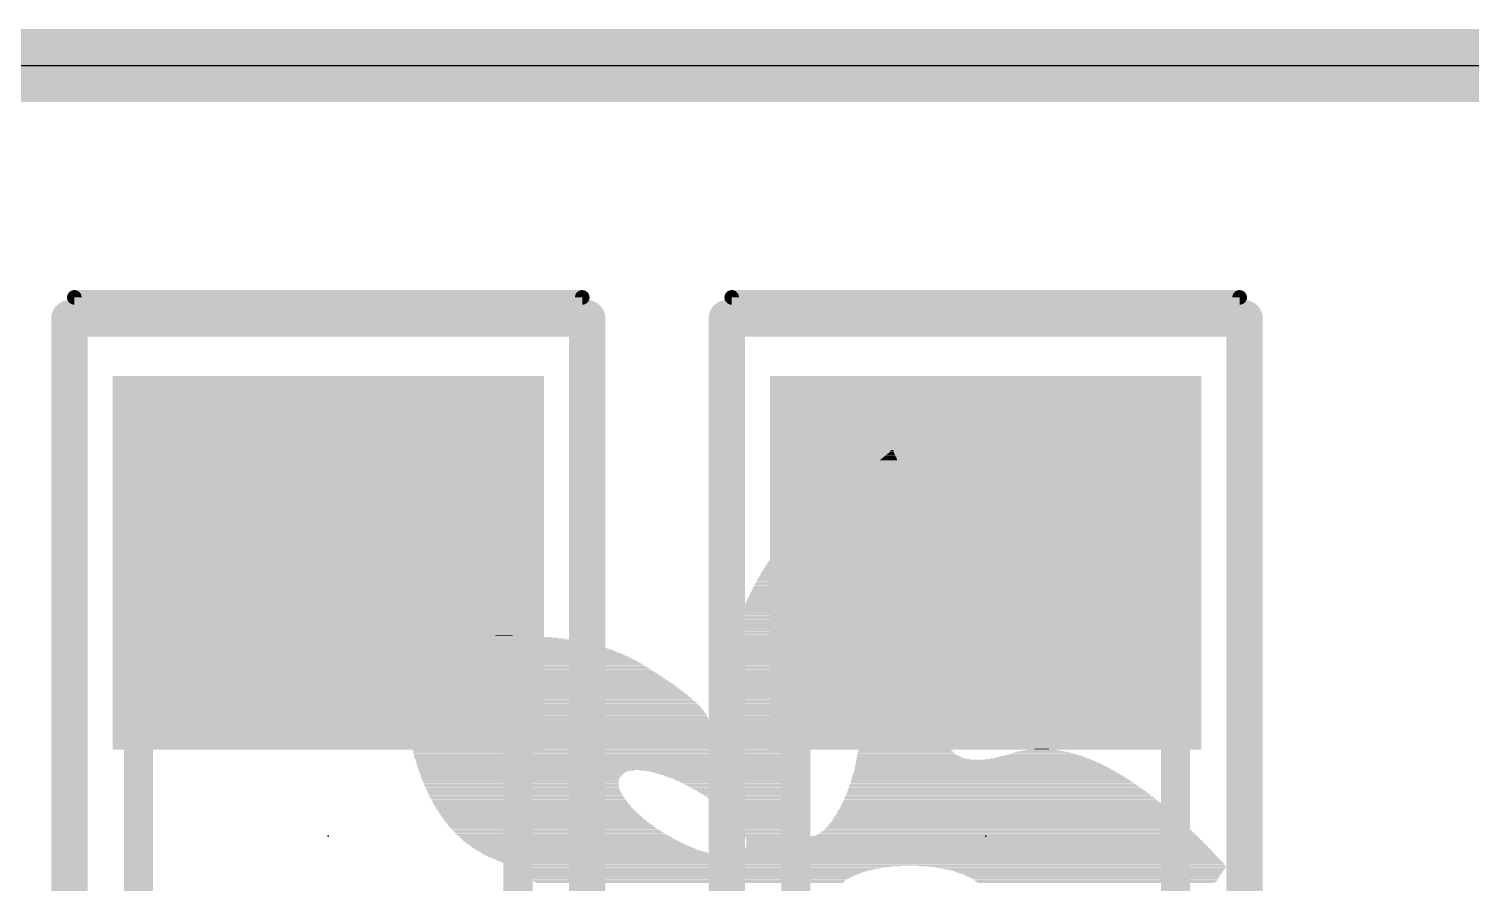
# Model space of a CAD drawing. Extents: x -0.1 to 32.1, y -0.1 to 23.1.
# Drawn here: x 5.69 to 10.71, y 20.16 to 23.13 of the extents above; entities that cross this region are included whole.
import ezdxf

# ---------------------------------------------------------------- set-up
doc = ezdxf.new("R2010")
doc.units = 0
for name, color, linetype in [('16', 132, 'CONTINUOUS'), ('20', 53, 'CONTINUOUS'), ('21', 40, 'CONTINUOUS'), ('22', 6, 'CONTINUOUS'), ('24', 53, 'CONTINUOUS'), ('40', 132, 'CONTINUOUS'), ('52', 253, 'CONTINUOUS')]:
    doc.layers.add(name, color=color, linetype=linetype)

# ---------------------------------------------------------------- blocks, each defined once
blk = doc.blocks.new('RECT')
blk.add_solid([(-0.5, -0.5), (0.5, -0.5), (-0.5, 0.5), (0.5, 0.5)])

msp = doc.modelspace()

# ---------------------------------------------------------------- linework, layer by layer
at = {"layer": '16', "const_width": 0.254}
msp.add_lwpolyline([(0, 23), (32, 23)], dxfattribs=at)
at = {"layer": '20'}
msp.add_line((3, 23), (29, 23), dxfattribs=at)
at = {"layer": '22', "const_width": 0.127}
for points in [[(7.631, 22.12), (5.831, 22.12)], [(5.831, 22.12), (5.831, 18.52)], [(7.631, 18.52), (7.631, 22.12)], [(9.917, 22.12), (8.117, 22.12)], [(8.117, 22.12), (8.117, 18.52)], [(9.917, 18.52), (9.917, 22.12)]]:
    msp.add_lwpolyline(points, dxfattribs=at)
at = {"layer": '22', "const_width": 0.0635}
for points in [[(5.831, 22.1517, 1), (5.831, 22.0883)], [(5.8628, 22.12, 1), (5.7993, 22.12)], [(7.6627, 22.12, 1), (7.5993, 22.12)], [(7.631, 22.0883, 1), (7.631, 22.1517)], [(8.117, 22.1517, 1), (8.117, 22.0883)], [(8.1488, 22.12, 1), (8.0853, 22.12)], [(9.9488, 22.12, 1), (9.8852, 22.12)], [(9.917, 22.0883, 1), (9.917, 22.1517)]]:
    msp.add_lwpolyline(points, format="xyb", dxfattribs=at)
at = {"layer": '24'}
for p in [(6.731, 20.32), (9.017, 20.32)]:
    msp.add_point(p, dxfattribs=at)
at = {"layer": '40', "const_width": 0.0508}
for points in [[(5.848, 22.193), (5.848, 18.447)], [(7.614, 22.193), (5.848, 22.193)], [(7.614, 18.447), (7.614, 22.193)], [(8.134, 22.193), (8.134, 18.447)], [(9.9, 22.193), (8.134, 22.193)], [(9.9, 18.447), (9.9, 22.193)]]:
    msp.add_lwpolyline(points, dxfattribs=at)
at = {"layer": '40', "const_width": 0.0254}
for points in [[(5.8607, 22.193, 1), (5.8353, 22.193)], [(5.848, 22.2057, 1), (5.848, 22.1803)], [(7.6267, 22.193, 1), (7.6013, 22.193)], [(7.614, 22.1803, 1), (7.614, 22.2057)], [(8.1467, 22.193, 1), (8.1213, 22.193)], [(8.134, 22.2057, 1), (8.134, 22.1803)], [(9.9127, 22.193, 1), (9.8873, 22.193)], [(9.9, 22.1803, 1), (9.9, 22.2057)]]:
    msp.add_lwpolyline(points, format="xyb", dxfattribs=at)
at = {"layer": '52', "const_width": 0.1016}
for points in [[(6.071, 19.964), (6.071, 20.701)], [(7.391, 19.939), (7.391, 20.701)], [(8.357, 19.964), (8.357, 20.701)], [(9.677, 19.939), (9.677, 20.701)]]:
    msp.add_lwpolyline(points, dxfattribs=at)
at = {"layer": '52', "const_width": 0.0508}
for points in [[(6.0964, 20.701, 1), (6.0456, 20.701)], [(7.4164, 20.701, 1), (7.3656, 20.701)], [(8.3824, 20.701, 1), (8.3316, 20.701)], [(9.7024, 20.701, 1), (9.6516, 20.701)]]:
    msp.add_lwpolyline(points, format="xyb", dxfattribs=at)

# ---------------------------------------------------------------- block references
at = {"layer": '16', "xscale": 1.3, "yscale": 1.5, "rotation": 90}
for p in [(6.731, 21.27), (9.017, 21.27)]:
    msp.add_blockref('RECT', p, dxfattribs=at)
at = {"layer": '21'}
for p, xscale, yscale in [((8.674, 21.6153), 0.0786, 0.0024), ((8.6753, 21.6178), 0.0762, 0.0024), ((8.6766, 21.6204), 0.0736, 0.0026), ((8.6778, 21.6229), 0.066, 0.0024), ((8.6791, 21.6255), 0.0634, 0.0026), ((8.6791, 21.628), 0.0584, 0.0024), ((8.6804, 21.6305), 0.0558, 0.0024), ((8.6816, 21.6331), 0.0482, 0.0026), ((8.6829, 21.6356), 0.0456, 0.0024), ((8.6842, 21.6382), 0.0432, 0.0026), ((8.6842, 21.6407), 0.038, 0.0024), ((8.6855, 21.6432), 0.0356, 0.0024), ((8.6867, 21.6458), 0.0278, 0.0026), ((8.688, 21.6483), 0.0254, 0.0024), ((8.688, 21.6509), 0.0202, 0.0026), ((8.6893, 21.6534), 0.0178, 0.0024), ((8.6905, 21.6559), 0.0152, 0.0024), ((8.6905, 21.6585), 0.01, 0.0026), ((8.6918, 21.661), 0.0076, 0.0024), ((8.6537, 21.567), 0.16, 0.0024), ((8.655, 21.5696), 0.1574, 0.0026), ((8.655, 21.5721), 0.1524, 0.0024), ((8.6562, 21.5747), 0.1498, 0.0026), ((8.6588, 21.5772), 0.1448, 0.0024), ((8.6588, 21.5797), 0.1396, 0.0024), ((8.6601, 21.5823), 0.1372, 0.0026), ((8.6613, 21.5848), 0.1294, 0.0024), ((8.6626, 21.5874), 0.127, 0.0026), ((8.6639, 21.5899), 0.1244, 0.0024), ((8.6639, 21.5924), 0.1194, 0.0024), ((8.6664, 21.595), 0.1142, 0.0026), ((8.6664, 21.5975), 0.1092, 0.0024), ((8.6677, 21.6001), 0.1066, 0.0026), ((8.6677, 21.6026), 0.1016, 0.0024), ((8.6702, 21.6051), 0.0964, 0.0024), ((8.6715, 21.6077), 0.094, 0.0026), ((8.6715, 21.6102), 0.0888, 0.0024), ((8.674, 21.6128), 0.0838, 0.0026), ((8.6309, 21.5162), 0.2464, 0.0024), ((8.6321, 21.5188), 0.2438, 0.0026), ((8.6321, 21.5213), 0.2386, 0.0024), ((8.6346, 21.5239), 0.2336, 0.0026), ((8.6359, 21.5264), 0.231, 0.0024), ((8.6359, 21.5289), 0.226, 0.0024), ((8.6372, 21.5315), 0.2234, 0.0026), ((8.6384, 21.534), 0.2158, 0.0024), ((8.6397, 21.5366), 0.2132, 0.0026), ((8.641, 21.5391), 0.2108, 0.0024), ((8.6423, 21.5416), 0.2032, 0.0024), ((8.6435, 21.5442), 0.2006, 0.0026), ((8.6436, 21.5467), 0.1956, 0.0024), ((8.6448, 21.5493), 0.193, 0.0026), ((8.6474, 21.5518), 0.188, 0.0024), ((8.6473, 21.5543), 0.1828, 0.0024), ((8.6486, 21.5569), 0.1802, 0.0026), ((8.6499, 21.5594), 0.1726, 0.0024), ((8.6512, 21.562), 0.1702, 0.0026), ((8.6524, 21.5645), 0.1676, 0.0024), ((8.608, 21.4654), 0.3328, 0.0024), ((8.608, 21.468), 0.3276, 0.0026), ((8.6092, 21.4705), 0.325, 0.0024), ((8.6118, 21.4731), 0.32, 0.0026), ((8.6118, 21.4756), 0.315, 0.0024), ((8.6131, 21.4781), 0.3124, 0.0024), ((8.6143, 21.4807), 0.3098, 0.0026), ((8.6156, 21.4832), 0.3022, 0.0024), ((8.6169, 21.4858), 0.2998, 0.0026), ((8.6169, 21.4883), 0.2946, 0.0024), ((8.6194, 21.4908), 0.2894, 0.0024), ((8.6207, 21.4934), 0.287, 0.0026), ((8.6207, 21.4959), 0.282, 0.0024), ((8.6232, 21.4985), 0.2768, 0.0026), ((8.6245, 21.501), 0.2742, 0.0024), ((8.6245, 21.5035), 0.2692, 0.0024), ((8.6257, 21.5061), 0.2666, 0.0026), ((8.627, 21.5086), 0.259, 0.0024), ((8.6283, 21.5112), 0.2564, 0.0026), ((8.6296, 21.5137), 0.254, 0.0024), ((8.5851, 21.4146), 0.414, 0.0024), ((8.5864, 21.4172), 0.4114, 0.0026), ((8.5864, 21.4197), 0.4064, 0.0024), ((8.5889, 21.4223), 0.4012, 0.0026), ((8.5902, 21.4248), 0.3988, 0.0024), ((8.5902, 21.4273), 0.3936, 0.0024), ((8.5915, 21.4299), 0.3912, 0.0026), ((8.5928, 21.4324), 0.3886, 0.0024), ((8.5927, 21.435), 0.3834, 0.0026), ((8.5953, 21.4375), 0.3784, 0.0024), ((8.5953, 21.44), 0.3734, 0.0024), ((8.5966, 21.4426), 0.3708, 0.0026), ((8.5978, 21.4451), 0.3682, 0.0024), ((8.5978, 21.4477), 0.3632, 0.0026), ((8.6004, 21.4502), 0.3582, 0.0024), ((8.6017, 21.4527), 0.3556, 0.0024), ((8.6016, 21.4553), 0.3504, 0.0026), ((8.6042, 21.4578), 0.3454, 0.0024), ((8.6054, 21.4604), 0.3428, 0.0026), ((8.6055, 21.4629), 0.3378, 0.0024), ((8.5699, 21.3664), 0.475, 0.0026), ((8.5712, 21.3689), 0.4724, 0.0024), ((8.5712, 21.374), 0.4674, 0.0024), ((8.5724, 21.3715), 0.4698, 0.0026), ((8.5724, 21.3765), 0.4648, 0.0024), ((8.5737, 21.3791), 0.4622, 0.0026), ((8.5737, 21.3816), 0.4572, 0.0024), ((8.575, 21.3842), 0.4546, 0.0026), ((8.5762, 21.3867), 0.452, 0.0024), ((8.5762, 21.3892), 0.447, 0.0024), ((8.5775, 21.3918), 0.4444, 0.0026), ((8.5788, 21.3943), 0.442, 0.0024), ((8.5788, 21.3969), 0.4368, 0.0026), ((8.58, 21.3994), 0.4342, 0.0024), ((8.5813, 21.4019), 0.4318, 0.0024), ((8.5813, 21.4045), 0.4266, 0.0026), ((8.5826, 21.407), 0.4242, 0.0024), ((8.5839, 21.4096), 0.4216, 0.0026), ((8.5839, 21.4121), 0.4166, 0.0024), ((8.5572, 21.3156), 0.536, 0.0026), ((8.5572, 21.3181), 0.5308, 0.0024), ((8.5584, 21.3207), 0.5282, 0.0026), ((8.5597, 21.3232), 0.5256, 0.0024), ((8.5597, 21.3283), 0.5206, 0.0026), ((8.561, 21.3257), 0.5232, 0.0024), ((8.561, 21.3308), 0.5182, 0.0024), ((8.5623, 21.3334), 0.5156, 0.0026), ((8.5623, 21.3384), 0.5106, 0.0024), ((8.5623, 21.3359), 0.5106, 0.0024), ((8.5636, 21.341), 0.508, 0.0026), ((8.5635, 21.3435), 0.5028, 0.0024), ((8.5648, 21.3461), 0.5004, 0.0026), ((8.5661, 21.3486), 0.4978, 0.0024), ((8.5661, 21.3537), 0.4928, 0.0026), ((8.5661, 21.3511), 0.4928, 0.0024), ((8.5674, 21.3562), 0.4902, 0.0024), ((8.5673, 21.3588), 0.485, 0.0026), ((8.5686, 21.3613), 0.4826, 0.0024), ((8.5699, 21.3638), 0.48, 0.0024), ((8.547, 21.2673), 0.5816, 0.0024), ((8.5483, 21.2648), 0.5842, 0.0026), ((8.5483, 21.2699), 0.579, 0.0026), ((8.5483, 21.2749), 0.574, 0.0024), ((8.5496, 21.2724), 0.5766, 0.0024), ((8.5495, 21.2775), 0.5714, 0.0026), ((8.5508, 21.2826), 0.5688, 0.0026), ((8.5508, 21.28), 0.5688, 0.0024), ((8.5508, 21.2851), 0.5638, 0.0024), ((8.5521, 21.2902), 0.5612, 0.0026), ((8.5521, 21.2876), 0.5612, 0.0024), ((8.5521, 21.2927), 0.5562, 0.0024), ((8.5534, 21.2978), 0.5538, 0.0024), ((8.5534, 21.2953), 0.5538, 0.0026), ((8.5547, 21.3003), 0.5512, 0.0024), ((8.5546, 21.3029), 0.546, 0.0026), ((8.5559, 21.308), 0.5434, 0.0026), ((8.5559, 21.3054), 0.5434, 0.0024), ((8.5559, 21.3105), 0.5384, 0.0024), ((8.5572, 21.313), 0.536, 0.0024), ((8.5394, 21.2165), 0.6274, 0.0024), ((8.5394, 21.214), 0.6274, 0.0026), ((8.5394, 21.2216), 0.6222, 0.0024), ((8.5394, 21.2191), 0.6222, 0.0026), ((8.5407, 21.2241), 0.6198, 0.0024), ((8.5407, 21.2292), 0.6146, 0.0024), ((8.542, 21.2267), 0.6172, 0.0026), ((8.5419, 21.2343), 0.612, 0.0024), ((8.5419, 21.2318), 0.612, 0.0026), ((8.5419, 21.2394), 0.607, 0.0026), ((8.5432, 21.2368), 0.6096, 0.0024), ((8.5432, 21.2419), 0.6044, 0.0024), ((8.5445, 21.247), 0.602, 0.0024), ((8.5445, 21.2445), 0.602, 0.0026), ((8.5445, 21.2495), 0.5968, 0.0024), ((8.5458, 21.2546), 0.5944, 0.0024), ((8.5458, 21.2521), 0.5944, 0.0026), ((8.5457, 21.2597), 0.5892, 0.0024), ((8.5457, 21.2572), 0.5892, 0.0026), ((8.547, 21.2622), 0.5866, 0.0024), ((8.5318, 21.1683), 0.663, 0.0026), ((8.5318, 21.1657), 0.663, 0.0024), ((8.5331, 21.1733), 0.6604, 0.0024), ((8.5331, 21.1708), 0.6604, 0.0024), ((8.533, 21.1784), 0.6552, 0.0024), ((8.533, 21.1759), 0.6552, 0.0026), ((8.5343, 21.1835), 0.6526, 0.0024), ((8.5343, 21.181), 0.6526, 0.0026), ((8.5343, 21.1886), 0.6476, 0.0026), ((8.5356, 21.186), 0.6502, 0.0024), ((8.5356, 21.1937), 0.6452, 0.0026), ((8.5356, 21.1911), 0.6452, 0.0024), ((8.5356, 21.1987), 0.64, 0.0024), ((8.5369, 21.1962), 0.6426, 0.0024), ((8.5369, 21.2013), 0.6376, 0.0026), ((8.5382, 21.2064), 0.635, 0.0026), ((8.5382, 21.2038), 0.635, 0.0024), ((8.5381, 21.2114), 0.6298, 0.0024), ((8.5381, 21.2089), 0.6298, 0.0024), ((8.5241, 21.1149), 0.6984, 0.0024), ((8.5254, 21.12), 0.6958, 0.0024), ((8.5254, 21.1175), 0.6958, 0.0026), ((8.5267, 21.1251), 0.6934, 0.0026), ((8.5267, 21.1225), 0.6934, 0.0024), ((8.5267, 21.1327), 0.6882, 0.0024), ((8.5267, 21.1302), 0.6882, 0.0026), ((8.5267, 21.1276), 0.6882, 0.0024), ((8.528, 21.1378), 0.6858, 0.0026), ((8.528, 21.1352), 0.6858, 0.0024), ((8.528, 21.1429), 0.6808, 0.0026), ((8.528, 21.1403), 0.6808, 0.0024), ((8.5293, 21.1479), 0.6782, 0.0024), ((8.5293, 21.1454), 0.6782, 0.0024), ((8.5292, 21.153), 0.673, 0.0024), ((8.5305, 21.1505), 0.6756, 0.0026), ((8.5305, 21.1581), 0.6704, 0.0024), ((8.5305, 21.1556), 0.6704, 0.0026), ((8.5318, 21.1632), 0.668, 0.0026), ((8.5318, 21.1606), 0.668, 0.0024), ((8.5178, 21.0667), 0.7264, 0.0026), ((8.5191, 21.0641), 0.729, 0.0024), ((8.5191, 21.0717), 0.7238, 0.0024), ((8.5191, 21.0692), 0.7238, 0.0024), ((8.5204, 21.0794), 0.7214, 0.0026), ((8.5204, 21.0768), 0.7214, 0.0024), ((8.5204, 21.0743), 0.7214, 0.0026), ((8.5203, 21.0844), 0.7162, 0.0024), ((8.5203, 21.0819), 0.7162, 0.0024), ((8.5216, 21.0921), 0.7136, 0.0026), ((8.5216, 21.0895), 0.7136, 0.0024), ((8.5216, 21.087), 0.7136, 0.0026), ((8.5229, 21.0971), 0.7112, 0.0024), ((8.5229, 21.0946), 0.7112, 0.0024), ((8.5229, 21.1022), 0.706, 0.0024), ((8.5229, 21.0997), 0.706, 0.0026), ((8.5242, 21.1098), 0.7036, 0.0024), ((8.5242, 21.1073), 0.7036, 0.0024), ((8.5242, 21.1048), 0.7036, 0.0026), ((8.5241, 21.1124), 0.6984, 0.0026), ((7.3329, 21.0133), 0.292, 0.0024), ((7.338, 21.0159), 0.2108, 0.0026), ((7.3418, 21.0184), 0.061, 0.0024), ((8.5115, 21.0133), 0.7544, 0.0024), ((8.5127, 21.0184), 0.7518, 0.0024), ((8.5127, 21.0159), 0.7518, 0.0026), ((8.5127, 21.026), 0.7466, 0.0024), ((8.5127, 21.0235), 0.7466, 0.0026), ((8.514, 21.0209), 0.7492, 0.0024), ((8.514, 21.0336), 0.7442, 0.0024), ((8.514, 21.0311), 0.7442, 0.0024), ((8.514, 21.0286), 0.7442, 0.0026), ((8.5153, 21.0413), 0.7416, 0.0026), ((8.5153, 21.0387), 0.7416, 0.0024), ((8.5153, 21.0362), 0.7416, 0.0026), ((8.5153, 21.0463), 0.7366, 0.0024), ((8.5165, 21.0438), 0.739, 0.0024), ((8.5165, 21.054), 0.734, 0.0026), ((8.5165, 21.0514), 0.734, 0.0024), ((8.5165, 21.0489), 0.734, 0.0026), ((8.5178, 21.059), 0.7314, 0.0024), ((8.5178, 21.0565), 0.7314, 0.0024), ((8.5191, 21.0616), 0.729, 0.0026), ((7.3176, 20.9854), 0.673, 0.0026), ((7.3227, 20.9828), 0.6832, 0.0024), ((7.3278, 20.9803), 0.6934, 0.0024), ((7.3316, 20.9778), 0.701, 0.0026), ((7.3367, 20.9752), 0.7112, 0.0024), ((7.3405, 20.9727), 0.7188, 0.0026), ((7.3443, 20.9701), 0.7264, 0.0024), ((7.3481, 20.9676), 0.734, 0.0024), ((7.3519, 20.9651), 0.7416, 0.0026), ((7.3024, 20.993), 0.6374, 0.0024), ((7.3088, 20.9905), 0.6502, 0.0026), ((7.3139, 20.9879), 0.6604, 0.0024), ((7.3075, 20.9955), 0.607, 0.0024), ((7.31, 20.9981), 0.5714, 0.0026), ((7.3151, 21.0006), 0.5358, 0.0024), ((7.3189, 21.0032), 0.4978, 0.0026), ((7.3227, 21.0057), 0.4546, 0.0024), ((7.3266, 21.0082), 0.4064, 0.0024), ((7.3304, 21.0108), 0.353, 0.0026), ((8.5051, 20.9676), 0.772, 0.0024), ((8.5051, 20.9651), 0.772, 0.0026), ((8.5064, 20.9752), 0.7696, 0.0024), ((8.5064, 20.9727), 0.7696, 0.0026), ((8.5064, 20.9701), 0.7696, 0.0024), ((8.5076, 20.9828), 0.767, 0.0024), ((8.5076, 20.9803), 0.767, 0.0024), ((8.5076, 20.9778), 0.767, 0.0026), ((8.5089, 20.9905), 0.7644, 0.0026), ((8.5089, 20.9879), 0.7644, 0.0024), ((8.5089, 20.9854), 0.7644, 0.0026), ((8.5089, 20.9981), 0.7594, 0.0026), ((8.5089, 20.9955), 0.7594, 0.0024), ((8.5089, 20.993), 0.7594, 0.0024), ((8.5102, 21.0057), 0.7568, 0.0024), ((8.5102, 21.0032), 0.7568, 0.0026), ((8.5102, 21.0006), 0.7568, 0.0024), ((8.5115, 21.0108), 0.7544, 0.0026), ((8.5115, 21.0082), 0.7544, 0.0024), ((7.3545, 20.9625), 0.7468, 0.0024), ((7.3583, 20.96), 0.7544, 0.0026), ((7.3608, 20.9574), 0.7594, 0.0024), ((7.3646, 20.9549), 0.767, 0.0024), ((7.3672, 20.9524), 0.7722, 0.0026), ((7.371, 20.9498), 0.7798, 0.0024), ((7.3735, 20.9473), 0.7848, 0.0026), ((7.3761, 20.9447), 0.79, 0.0024), ((7.3786, 20.9422), 0.795, 0.0024), ((7.3811, 20.9397), 0.8, 0.0026), ((7.3837, 20.9371), 0.8052, 0.0024), ((7.3862, 20.9346), 0.8102, 0.0026), ((7.3888, 20.932), 0.8154, 0.0024), ((7.3913, 20.9295), 0.8204, 0.0024), ((7.3938, 20.927), 0.8254, 0.0026), ((7.3951, 20.9244), 0.828, 0.0024), ((7.3977, 20.9219), 0.8332, 0.0026), ((7.4002, 20.9193), 0.8382, 0.0024), ((7.4015, 20.9168), 0.8408, 0.0024), ((7.404, 20.9143), 0.8458, 0.0026), ((8.4975, 20.9193), 0.7874, 0.0024), ((8.4975, 20.9168), 0.7874, 0.0024), ((8.4975, 20.9143), 0.7874, 0.0026), ((8.4988, 20.927), 0.7848, 0.0026), ((8.4988, 20.9244), 0.7848, 0.0024), ((8.4988, 20.9219), 0.7848, 0.0026), ((8.5, 20.9346), 0.7822, 0.0026), ((8.5, 20.932), 0.7822, 0.0024), ((8.5, 20.9295), 0.7822, 0.0024), ((8.5013, 20.9422), 0.7798, 0.0024), ((8.5013, 20.9397), 0.7798, 0.0026), ((8.5013, 20.9371), 0.7798, 0.0024), ((8.5026, 20.9524), 0.7772, 0.0026), ((8.5026, 20.9498), 0.7772, 0.0024), ((8.5026, 20.9473), 0.7772, 0.0026), ((8.5026, 20.9447), 0.7772, 0.0024), ((8.5038, 20.96), 0.7746, 0.0026), ((8.5038, 20.9574), 0.7746, 0.0024), ((8.5038, 20.9549), 0.7746, 0.0024), ((8.5051, 20.9625), 0.772, 0.0024), ((7.4078, 20.9117), 0.8482, 0.0024), ((7.4091, 20.9092), 0.8508, 0.0026), ((7.4117, 20.9066), 0.856, 0.0024), ((7.4142, 20.9041), 0.861, 0.0024), ((7.4155, 20.9016), 0.8636, 0.0026), ((7.418, 20.899), 0.8686, 0.0024), ((7.4193, 20.8965), 0.8712, 0.0026), ((7.4218, 20.8939), 0.8762, 0.0024), ((7.4244, 20.8914), 0.8814, 0.0024), ((7.4256, 20.8889), 0.8838, 0.0026), ((7.4282, 20.8863), 0.889, 0.0024), ((7.4294, 20.8838), 0.8914, 0.0026), ((7.432, 20.8812), 0.8966, 0.0024), ((7.4332, 20.8787), 0.899, 0.0024), ((7.4358, 20.8762), 0.9042, 0.0026), ((7.4371, 20.8736), 0.9068, 0.0024), ((7.4408, 20.8711), 0.9092, 0.0026), ((7.4421, 20.8685), 0.9118, 0.0024), ((7.4447, 20.866), 0.917, 0.0024), ((7.4459, 20.8635), 0.9194, 0.0026), ((8.4886, 20.8635), 0.8, 0.0026), ((8.4899, 20.8736), 0.7976, 0.0024), ((8.4899, 20.8711), 0.7976, 0.0026), ((8.4899, 20.8685), 0.7976, 0.0024), ((8.4899, 20.866), 0.7976, 0.0024), ((8.4924, 20.8838), 0.7974, 0.0026), ((8.4924, 20.8812), 0.7974, 0.0024), ((8.4924, 20.8787), 0.7974, 0.0024), ((8.4924, 20.8762), 0.7974, 0.0026), ((8.4937, 20.8914), 0.795, 0.0024), ((8.4937, 20.8889), 0.795, 0.0026), ((8.4937, 20.8863), 0.795, 0.0024), ((8.4949, 20.9016), 0.7924, 0.0026), ((8.4949, 20.899), 0.7924, 0.0024), ((8.4949, 20.8965), 0.7924, 0.0026), ((8.4949, 20.8939), 0.7924, 0.0024), ((8.4962, 20.9092), 0.7898, 0.0026), ((8.4962, 20.9066), 0.7898, 0.0024), ((8.4962, 20.9041), 0.7898, 0.0024), ((8.4975, 20.9117), 0.7874, 0.0024), ((7.4485, 20.8609), 0.9246, 0.0024), ((7.4497, 20.8584), 0.927, 0.0026), ((7.4523, 20.8558), 0.9322, 0.0024), ((7.4535, 20.8533), 0.9346, 0.0024), ((7.4561, 20.8508), 0.9398, 0.0026), ((7.4574, 20.8482), 0.9424, 0.0024), ((7.4599, 20.8457), 0.9474, 0.0026), ((7.4612, 20.8431), 0.95, 0.0024), ((7.4637, 20.8406), 0.9498, 0.0024), ((7.4663, 20.8381), 0.955, 0.0026), ((7.4675, 20.8355), 0.9574, 0.0024), ((7.4688, 20.833), 0.96, 0.0026), ((7.4714, 20.8304), 0.9652, 0.0024), ((7.4726, 20.8279), 0.9676, 0.0024), ((7.4739, 20.8254), 0.9702, 0.0026), ((7.4764, 20.8228), 0.9752, 0.0024), ((7.4777, 20.8203), 0.9778, 0.0026), ((7.479, 20.8177), 0.9804, 0.0024), ((7.4828, 20.8152), 0.983, 0.0024), ((7.484, 20.8127), 0.9854, 0.0026), ((8.4785, 20.8127), 0.8052, 0.0026), ((8.481, 20.8228), 0.8052, 0.0024), ((8.481, 20.8203), 0.8052, 0.0026), ((8.481, 20.8177), 0.8052, 0.0024), ((8.4797, 20.8152), 0.8026, 0.0024), ((8.4835, 20.833), 0.805, 0.0026), ((8.4823, 20.8304), 0.8026, 0.0024), ((8.4823, 20.8279), 0.8026, 0.0024), ((8.4823, 20.8254), 0.8026, 0.0026), ((8.4848, 20.8431), 0.8026, 0.0024), ((8.4848, 20.8406), 0.8026, 0.0024), ((8.4848, 20.8381), 0.8026, 0.0026), ((8.4848, 20.8355), 0.8026, 0.0024), ((8.4873, 20.8533), 0.8026, 0.0024), ((8.4873, 20.8508), 0.8026, 0.0026), ((8.486, 20.8482), 0.8, 0.0024), ((8.486, 20.8457), 0.8, 0.0026), ((8.4886, 20.8609), 0.8, 0.0024), ((8.4886, 20.8584), 0.8, 0.0026), ((8.4886, 20.8558), 0.8, 0.0024), ((7.4853, 20.8101), 0.988, 0.0024), ((7.4866, 20.8076), 0.9906, 0.0026), ((7.4891, 20.805), 0.9956, 0.0024), ((7.4904, 20.8025), 0.9982, 0.0024), ((7.4917, 20.8), 1.0008, 0.0026), ((7.4929, 20.7974), 1.0032, 0.0024), ((7.4942, 20.7949), 1.0058, 0.0026), ((7.4967, 20.7923), 1.0058, 0.0024), ((7.498, 20.7898), 1.0084, 0.0024), ((7.5005, 20.7873), 1.0134, 0.0026), ((7.5018, 20.7847), 1.016, 0.0024), ((7.5031, 20.7822), 1.0186, 0.0026), ((7.5043, 20.7796), 1.021, 0.0024), ((7.5056, 20.7771), 1.0236, 0.0024), ((7.5069, 20.7746), 1.0262, 0.0026), ((7.5094, 20.772), 1.026, 0.0024), ((7.5107, 20.7695), 1.0286, 0.0026), ((7.512, 20.7669), 1.0312, 0.0024), ((7.512, 20.7644), 1.0312, 0.0024), ((8.2638, 20.7695), 0.3962, 0.0026), ((8.2625, 20.7669), 0.3936, 0.0024), ((8.2613, 20.7644), 0.3912, 0.0024), ((8.2689, 20.7796), 0.4012, 0.0024), ((8.2676, 20.7771), 0.3986, 0.0024), ((8.2676, 20.7746), 0.3986, 0.0026), ((8.2664, 20.772), 0.3962, 0.0024), ((8.2778, 20.7923), 0.414, 0.0024), ((8.2765, 20.7898), 0.4114, 0.0024), ((8.274, 20.7873), 0.4064, 0.0026), ((8.2727, 20.7847), 0.4038, 0.0024), ((8.2714, 20.7822), 0.4012, 0.0026), ((8.2867, 20.8025), 0.4268, 0.0024), ((8.2841, 20.8), 0.4216, 0.0026), ((8.2828, 20.7974), 0.419, 0.0024), ((8.2803, 20.7949), 0.414, 0.0026), ((8.4785, 20.8101), 0.8052, 0.0024), ((8.2968, 20.8076), 0.4418, 0.0026), ((8.2905, 20.805), 0.4292, 0.0024), ((8.7033, 20.8076), 0.3556, 0.0026), ((8.7083, 20.805), 0.3454, 0.0024), ((8.7096, 20.8025), 0.3378, 0.0024), ((8.7108, 20.8), 0.3352, 0.0026), ((8.7134, 20.7974), 0.3302, 0.0024), ((8.7147, 20.7949), 0.3276, 0.0026), ((8.7147, 20.7923), 0.3226, 0.0024), ((8.7159, 20.7898), 0.32, 0.0024), ((8.7159, 20.7873), 0.32, 0.0026), ((8.7172, 20.7847), 0.3174, 0.0024), ((8.7185, 20.7822), 0.315, 0.0026), ((8.7185, 20.7796), 0.315, 0.0024), ((8.7185, 20.7771), 0.3098, 0.0024), ((8.7185, 20.7746), 0.3098, 0.0026), ((8.7197, 20.772), 0.3072, 0.0024), ((8.7197, 20.7695), 0.3072, 0.0026), ((8.7197, 20.7669), 0.3072, 0.0024), ((8.721, 20.7644), 0.3048, 0.0024), ((7.5133, 20.7619), 1.0338, 0.0026), ((7.5145, 20.7593), 1.0362, 0.0024), ((7.5158, 20.7568), 1.0388, 0.0026), ((7.5183, 20.7542), 1.0388, 0.0024), ((7.5183, 20.7517), 1.0388, 0.0024), ((7.5196, 20.7492), 1.0414, 0.0026), ((7.5209, 20.7466), 1.044, 0.0024), ((7.5221, 20.7441), 1.0464, 0.0026), ((7.5221, 20.7415), 1.0464, 0.0024), ((7.5234, 20.739), 1.049, 0.0024), ((7.5247, 20.7365), 1.0464, 0.0026), ((7.526, 20.7339), 1.049, 0.0024), ((7.526, 20.7314), 1.049, 0.0026), ((7.5272, 20.7288), 1.0514, 0.0024), ((7.5272, 20.7263), 1.0514, 0.0024), ((7.5272, 20.7238), 1.0514, 0.0026), ((7.7164, 20.7212), 1.4248, 0.0024), ((7.7164, 20.7187), 1.4248, 0.0026), ((7.7152, 20.7161), 1.4224, 0.0024), ((7.7139, 20.7136), 1.4198, 0.0024), ((8.2473, 20.7339), 0.3784, 0.0024), ((8.246, 20.7314), 0.3758, 0.0026), ((8.246, 20.7288), 0.3758, 0.0024), ((8.2448, 20.7263), 0.3734, 0.0024), ((8.2448, 20.7238), 0.3734, 0.0026), ((8.2524, 20.7466), 0.3836, 0.0024), ((8.2511, 20.7441), 0.381, 0.0026), ((8.2511, 20.7415), 0.381, 0.0024), ((8.2498, 20.739), 0.3784, 0.0024), ((8.2498, 20.7365), 0.3784, 0.0026), ((8.2575, 20.7568), 0.3886, 0.0026), ((8.2562, 20.7542), 0.386, 0.0024), ((8.2549, 20.7517), 0.3834, 0.0024), ((8.2549, 20.7492), 0.3834, 0.0026), ((8.26, 20.7619), 0.3886, 0.0026), ((8.26, 20.7593), 0.3886, 0.0024), ((8.7197, 20.7619), 0.3022, 0.0026), ((8.7197, 20.7593), 0.3022, 0.0024), ((8.721, 20.7568), 0.2996, 0.0026), ((8.721, 20.7542), 0.2996, 0.0024), ((8.721, 20.7517), 0.2996, 0.0024), ((8.721, 20.7492), 0.2996, 0.0026), ((8.7223, 20.7466), 0.2972, 0.0024), ((8.721, 20.7441), 0.2946, 0.0026), ((8.721, 20.7415), 0.2946, 0.0024), ((8.721, 20.739), 0.2946, 0.0024), ((8.721, 20.7365), 0.2946, 0.0026), ((8.7223, 20.7339), 0.292, 0.0024), ((8.7223, 20.7314), 0.292, 0.0026), ((8.7223, 20.7288), 0.292, 0.0024), ((8.7223, 20.7263), 0.292, 0.0024), ((8.7223, 20.7238), 0.292, 0.0026), ((8.7223, 20.7212), 0.292, 0.0024), ((8.7223, 20.7187), 0.292, 0.0026), ((8.7236, 20.7161), 0.2896, 0.0024), ((8.7236, 20.7136), 0.2896, 0.0024), ((7.7139, 20.7111), 1.4198, 0.0026), ((7.7126, 20.7085), 1.4172, 0.0024), ((7.7139, 20.706), 1.4148, 0.0026), ((7.7126, 20.7034), 1.4122, 0.0024), ((7.7126, 20.7009), 1.4122, 0.0024), ((7.7126, 20.6984), 1.4122, 0.0026), ((7.7113, 20.6958), 1.4096, 0.0024), ((7.7126, 20.6933), 1.407, 0.0026), ((7.7114, 20.6907), 1.4046, 0.0024), ((7.7114, 20.6882), 1.4046, 0.0024), ((7.7101, 20.6857), 1.402, 0.0026), ((7.7101, 20.6831), 1.402, 0.0024), ((7.7101, 20.6806), 1.397, 0.0026), ((7.7101, 20.678), 1.397, 0.0024), ((7.7101, 20.6755), 1.397, 0.0024), ((7.7088, 20.673), 1.3944, 0.0026), ((7.7088, 20.6704), 1.3944, 0.0024), ((7.7088, 20.6679), 1.3892, 0.0026), ((7.7088, 20.6653), 1.3892, 0.0024), ((7.7088, 20.6628), 1.3892, 0.0024), ((8.7236, 20.7111), 0.2896, 0.0026), ((8.7236, 20.7085), 0.2896, 0.0024), ((8.7236, 20.706), 0.2896, 0.0026), ((8.7236, 20.7034), 0.2896, 0.0024), ((8.7236, 20.7009), 0.2896, 0.0024), ((8.7236, 20.6984), 0.2896, 0.0026), ((8.7236, 20.6958), 0.2896, 0.0024), ((8.7236, 20.6933), 0.2896, 0.0026), ((8.7236, 20.6907), 0.2896, 0.0024), ((8.7236, 20.6882), 0.2896, 0.0024), ((8.7236, 20.6857), 0.2896, 0.0026), ((8.7248, 20.6831), 0.292, 0.0024), ((8.7248, 20.6806), 0.292, 0.0026), ((8.7248, 20.678), 0.292, 0.0024), ((8.7248, 20.6755), 0.292, 0.0024), ((8.7248, 20.673), 0.292, 0.0026), ((8.7248, 20.6704), 0.292, 0.0024), ((8.7261, 20.6679), 0.2946, 0.0026), ((8.7261, 20.6653), 0.2946, 0.0024), ((8.7261, 20.6628), 0.2946, 0.0024), ((7.7076, 20.6603), 1.3868, 0.0026), ((7.7076, 20.6577), 1.3868, 0.0024), ((7.7076, 20.6552), 1.3818, 0.0026), ((7.7076, 20.6526), 1.3818, 0.0024), ((7.7076, 20.6501), 1.3818, 0.0024), ((7.7063, 20.6476), 1.3792, 0.0026), ((7.7075, 20.645), 1.3766, 0.0024), ((7.7075, 20.6425), 1.3766, 0.0026), ((7.7063, 20.6399), 1.3742, 0.0024), ((7.7063, 20.6374), 1.3742, 0.0024), ((7.7076, 20.6349), 1.3716, 0.0026), ((7.7063, 20.6323), 1.369, 0.0024), ((7.7063, 20.6298), 1.369, 0.0026), ((7.7063, 20.6272), 1.369, 0.0024), ((7.7063, 20.6247), 1.364, 0.0024), ((7.7063, 20.6222), 1.364, 0.0026), ((7.7063, 20.6196), 1.364, 0.0024), ((7.705, 20.6171), 1.3614, 0.0026), ((7.7063, 20.6145), 1.3588, 0.0024), ((7.7063, 20.612), 1.3588, 0.0024), ((8.7312, 20.6272), 0.315, 0.0024), ((8.7324, 20.6247), 0.3174, 0.0024), ((8.7337, 20.6222), 0.32, 0.0026), ((8.735, 20.6196), 0.3226, 0.0024), ((8.7362, 20.6171), 0.325, 0.0026), ((8.7375, 20.6145), 0.3276, 0.0024), ((8.7388, 20.612), 0.3302, 0.0024), ((8.7261, 20.6526), 0.2996, 0.0024), ((8.7274, 20.6501), 0.3022, 0.0024), ((8.7274, 20.6476), 0.3022, 0.0026), ((8.7274, 20.645), 0.3022, 0.0024), ((8.7287, 20.6425), 0.3048, 0.0026), ((8.7287, 20.6399), 0.3048, 0.0024), ((8.7299, 20.6374), 0.3072, 0.0024), ((8.7299, 20.6349), 0.3072, 0.0026), ((8.7312, 20.6323), 0.3098, 0.0024), ((8.7325, 20.6298), 0.3124, 0.0026), ((8.7261, 20.6603), 0.2946, 0.0026), ((8.7274, 20.6577), 0.2972, 0.0024), ((8.7274, 20.6552), 0.2972, 0.0026), ((9.2125, 20.612), 0.1802, 0.0024), ((9.2112, 20.6145), 0.1574, 0.0024), ((9.2112, 20.6171), 0.132, 0.0026), ((9.2113, 20.6196), 0.1016, 0.0024), ((9.2113, 20.6222), 0.0508, 0.0026), ((7.7063, 20.6095), 1.3588, 0.0026), ((7.705, 20.6069), 1.3562, 0.0024), ((7.7063, 20.6044), 1.3538, 0.0026), ((7.7063, 20.6018), 1.3538, 0.0024), ((7.705, 20.5993), 1.3512, 0.0024), ((7.705, 20.5968), 1.3512, 0.0026), ((7.7063, 20.5942), 1.3488, 0.0024), ((7.7063, 20.5917), 1.3488, 0.0026), ((7.705, 20.5891), 1.3462, 0.0024), ((7.7063, 20.5866), 1.3436, 0.0024), ((7.7063, 20.5841), 1.3436, 0.0026), ((7.7063, 20.5815), 1.3436, 0.0024), ((7.7063, 20.579), 1.3386, 0.0026), ((7.7063, 20.5764), 1.3386, 0.0024), ((7.7063, 20.5739), 1.3386, 0.0024), ((7.705, 20.5714), 1.336, 0.0026), ((7.7063, 20.5688), 1.3334, 0.0024), ((7.7063, 20.5663), 1.3334, 0.0026), ((7.7063, 20.5637), 1.3334, 0.0024), ((8.9928, 20.5688), 0.8584, 0.0024), ((8.9954, 20.5663), 0.8636, 0.0026), ((8.9979, 20.5637), 0.8686, 0.0024), ((8.9801, 20.5815), 0.828, 0.0024), ((8.9826, 20.579), 0.833, 0.0026), ((8.9852, 20.5764), 0.8382, 0.0024), ((8.989, 20.5739), 0.8458, 0.0024), ((8.9915, 20.5714), 0.8508, 0.0026), ((8.7502, 20.5942), 0.3632, 0.0024), ((8.754, 20.5917), 0.3708, 0.0026), ((8.7591, 20.5891), 0.381, 0.0024), ((8.7654, 20.5866), 0.3936, 0.0024), ((8.9775, 20.5841), 0.8178, 0.0026), ((8.7388, 20.6095), 0.3352, 0.0026), ((8.7401, 20.6069), 0.3378, 0.0024), ((8.7413, 20.6044), 0.3402, 0.0026), ((8.7439, 20.6018), 0.3454, 0.0024), ((8.7464, 20.5993), 0.3504, 0.0024), ((8.749, 20.5968), 0.3556, 0.0026), ((9.1985, 20.5866), 0.3656, 0.0024), ((9.2049, 20.5891), 0.3428, 0.0024), ((9.2074, 20.5917), 0.3224, 0.0026), ((9.21, 20.5942), 0.3022, 0.0024), ((9.2112, 20.5968), 0.2844, 0.0026), ((9.2138, 20.5993), 0.2692, 0.0024), ((9.2138, 20.6018), 0.249, 0.0024), ((9.2138, 20.6044), 0.2336, 0.0026), ((9.215, 20.6069), 0.2158, 0.0024), ((9.2138, 20.6095), 0.1982, 0.0026), ((7.7063, 20.5612), 1.3284, 0.0024), ((7.7063, 20.5587), 1.3284, 0.0026), ((7.7063, 20.5561), 1.3284, 0.0024), ((7.7075, 20.5536), 1.3258, 0.0026), ((7.7075, 20.551), 1.3258, 0.0024), ((7.4192, 20.5485), 0.7492, 0.0024), ((7.4129, 20.546), 0.7314, 0.0026), ((7.4078, 20.5434), 0.7212, 0.0024), ((7.4053, 20.5409), 0.7162, 0.0026), ((7.404, 20.5383), 0.7086, 0.0024), ((7.4027, 20.5358), 0.706, 0.0024), ((7.4028, 20.5333), 0.701, 0.0026), ((7.4015, 20.5307), 0.6984, 0.0024), ((7.4002, 20.5282), 0.6958, 0.0026), ((7.4002, 20.5256), 0.6908, 0.0024), ((7.4002, 20.5231), 0.6908, 0.0024), ((7.3989, 20.5206), 0.6882, 0.0026), ((7.4002, 20.518), 0.6858, 0.0024), ((7.3989, 20.5155), 0.6832, 0.0026), ((7.4002, 20.5129), 0.6806, 0.0024), ((8.0911, 20.5485), 0.5536, 0.0024), ((8.1025, 20.546), 0.5308, 0.0026), ((8.1089, 20.5434), 0.5182, 0.0024), ((8.1152, 20.5409), 0.5054, 0.0026), ((8.1203, 20.5383), 0.4952, 0.0024), ((8.1228, 20.5358), 0.485, 0.0024), ((8.1266, 20.5333), 0.4774, 0.0026), ((8.1317, 20.5307), 0.4672, 0.0024), ((8.1343, 20.5282), 0.4622, 0.0026), ((8.1381, 20.5256), 0.4546, 0.0024), ((8.1406, 20.5231), 0.4444, 0.0024), ((8.1432, 20.5206), 0.4394, 0.0026), ((8.147, 20.518), 0.4318, 0.0024), ((8.1495, 20.5155), 0.4266, 0.0026), ((8.1521, 20.5129), 0.4216, 0.0024), ((9.0334, 20.5129), 0.9702, 0.0024), ((9.0284, 20.5206), 0.955, 0.0026), ((9.0309, 20.518), 0.96, 0.0024), ((9.0335, 20.5155), 0.9652, 0.0026), ((9.022, 20.5307), 0.9372, 0.0024), ((9.0245, 20.5282), 0.9422, 0.0026), ((9.0258, 20.5256), 0.9448, 0.0024), ((9.0284, 20.5231), 0.95, 0.0024), ((9.0169, 20.5383), 0.922, 0.0024), ((9.0194, 20.5358), 0.927, 0.0024), ((9.0207, 20.5333), 0.9296, 0.0026), ((9.0093, 20.5485), 0.9016, 0.0024), ((9.0119, 20.546), 0.9068, 0.0026), ((9.0144, 20.5434), 0.9118, 0.0024), ((9.0157, 20.5409), 0.9144, 0.0026), ((9.0017, 20.5587), 0.8814, 0.0026), ((9.0042, 20.5561), 0.8864, 0.0024), ((9.0055, 20.5536), 0.889, 0.0026), ((9.008, 20.551), 0.894, 0.0024), ((9.0004, 20.5612), 0.8736, 0.0024), ((7.4002, 20.5104), 0.6806, 0.0024), ((7.4002, 20.5079), 0.6806, 0.0026), ((7.4015, 20.5053), 0.6782, 0.0024), ((7.4015, 20.5028), 0.6782, 0.0026), ((7.4028, 20.5002), 0.6756, 0.0024), ((7.4028, 20.4977), 0.6756, 0.0024), ((7.4028, 20.4952), 0.6756, 0.0026), ((7.404, 20.4926), 0.673, 0.0024), ((7.404, 20.4901), 0.673, 0.0026), ((7.4065, 20.4875), 0.673, 0.0024), ((7.4065, 20.485), 0.673, 0.0024), ((7.4078, 20.4825), 0.6704, 0.0026), ((7.4091, 20.4799), 0.673, 0.0024), ((7.4104, 20.4774), 0.6706, 0.0026), ((7.4116, 20.4748), 0.673, 0.0024), ((7.4129, 20.4723), 0.6704, 0.0024), ((7.4142, 20.4698), 0.673, 0.0026), ((7.4142, 20.4672), 0.673, 0.0024), ((7.4167, 20.4647), 0.673, 0.0026), ((7.4167, 20.4621), 0.673, 0.0024), ((8.1559, 20.5104), 0.414, 0.0024), ((8.1572, 20.5079), 0.4064, 0.0026), ((8.1597, 20.5053), 0.4014, 0.0024), ((8.1622, 20.5028), 0.3962, 0.0026), ((8.1648, 20.5002), 0.3912, 0.0024), ((8.1673, 20.4977), 0.386, 0.0024), ((8.1699, 20.4952), 0.381, 0.0026), ((8.1724, 20.4926), 0.376, 0.0024), ((8.1749, 20.4901), 0.3708, 0.0026), ((8.1762, 20.4875), 0.3632, 0.0024), ((8.1774, 20.485), 0.3606, 0.0024), ((8.18, 20.4825), 0.3556, 0.0026), ((8.1825, 20.4799), 0.3504, 0.0024), ((8.1851, 20.4774), 0.3454, 0.0026), ((8.1863, 20.4748), 0.3428, 0.0024), ((8.1889, 20.4723), 0.3378, 0.0024), ((8.1914, 20.4698), 0.3326, 0.0026), ((8.1927, 20.4672), 0.3302, 0.0024), ((8.1952, 20.4647), 0.325, 0.0026), ((8.1978, 20.4621), 0.32, 0.0024), ((9.0601, 20.4621), 1.0592, 0.0024), ((9.0563, 20.4698), 1.0464, 0.0026), ((9.0588, 20.4672), 1.0514, 0.0024), ((9.0601, 20.4647), 1.054, 0.0026), ((9.055, 20.4748), 1.0388, 0.0024), ((9.0563, 20.4723), 1.0414, 0.0024), ((9.05, 20.4825), 1.0236, 0.0026), ((9.0525, 20.4799), 1.0286, 0.0024), ((9.0538, 20.4774), 1.0312, 0.0026), ((9.0461, 20.4901), 1.0108, 0.0026), ((9.0487, 20.4875), 1.016, 0.0024), ((9.0499, 20.485), 1.0184, 0.0024), ((9.0423, 20.4977), 0.9982, 0.0024), ((9.0436, 20.4952), 1.0008, 0.0026), ((9.0461, 20.4926), 1.0058, 0.0024), ((9.0385, 20.5053), 0.9854, 0.0024), ((9.0398, 20.5028), 0.988, 0.0026), ((9.0423, 20.5002), 0.993, 0.0024), ((9.036, 20.5104), 0.9754, 0.0024), ((9.0372, 20.5079), 0.9778, 0.0026), ((7.4192, 20.4596), 0.673, 0.0024), ((7.4205, 20.4571), 0.6756, 0.0026), ((7.4218, 20.4545), 0.673, 0.0024), ((7.4231, 20.452), 0.6756, 0.0026), ((7.4256, 20.4494), 0.6756, 0.0024), ((7.4269, 20.4469), 0.673, 0.0024), ((7.4282, 20.4444), 0.6756, 0.0026), ((7.4307, 20.4418), 0.6756, 0.0024), ((7.432, 20.4393), 0.6782, 0.0026), ((7.4332, 20.4367), 0.6756, 0.0024), ((7.4345, 20.4342), 0.6782, 0.0024), ((7.4371, 20.4317), 0.6782, 0.0026), ((7.4383, 20.4291), 0.6806, 0.0024), ((7.4408, 20.4266), 0.6806, 0.0026), ((7.4434, 20.424), 0.6806, 0.0024), ((7.4434, 20.4215), 0.6806, 0.0024), ((7.4459, 20.419), 0.6806, 0.0026), ((7.4472, 20.4164), 0.6832, 0.0024), ((7.4497, 20.4139), 0.6832, 0.0026), ((7.4523, 20.4113), 0.6832, 0.0024), ((8.199, 20.4596), 0.3174, 0.0024), ((8.2016, 20.4571), 0.3124, 0.0026), ((8.2016, 20.4545), 0.3074, 0.0024), ((8.2041, 20.452), 0.3022, 0.0026), ((8.2054, 20.4494), 0.2996, 0.0024), ((8.2079, 20.4469), 0.2946, 0.0024), ((8.2092, 20.4444), 0.292, 0.0026), ((8.2118, 20.4418), 0.287, 0.0024), ((8.213, 20.4393), 0.2844, 0.0026), ((8.2143, 20.4367), 0.282, 0.0024), ((8.2168, 20.4342), 0.2768, 0.0024), ((8.2181, 20.4317), 0.2742, 0.0026), ((8.2194, 20.4291), 0.2718, 0.0024), ((8.2232, 20.4266), 0.2692, 0.0026), ((8.2244, 20.424), 0.2666, 0.0024), ((8.2257, 20.4215), 0.264, 0.0024), ((8.227, 20.419), 0.2616, 0.0026), ((8.2295, 20.4164), 0.2564, 0.0024), ((8.2308, 20.4139), 0.254, 0.0026), ((8.2321, 20.4113), 0.2514, 0.0024), ((9.0792, 20.4139), 1.143, 0.0026), ((9.0804, 20.4113), 1.1454, 0.0024), ((9.0766, 20.419), 1.1328, 0.0026), ((9.0779, 20.4164), 1.1354, 0.0024), ((9.0754, 20.424), 1.1252, 0.0024), ((9.0766, 20.4215), 1.1276, 0.0024), ((9.0728, 20.4291), 1.115, 0.0024), ((9.0753, 20.4266), 1.12, 0.0026), ((9.0715, 20.4342), 1.1074, 0.0024), ((9.0728, 20.4317), 1.11, 0.0026), ((9.0703, 20.4393), 1.0998, 0.0026), ((9.0715, 20.4367), 1.1022, 0.0024), ((9.0677, 20.4444), 1.0896, 0.0026), ((9.069, 20.4418), 1.0922, 0.0024), ((9.0639, 20.452), 1.0768, 0.0026), ((9.0665, 20.4494), 1.082, 0.0024), ((9.0677, 20.4469), 1.0844, 0.0024), ((9.0626, 20.4571), 1.0692, 0.0026), ((9.0639, 20.4545), 1.0718, 0.0024), ((9.0614, 20.4596), 1.0618, 0.0024), ((7.4536, 20.4088), 0.6858, 0.0024), ((7.4561, 20.4063), 0.6858, 0.0026), ((7.4574, 20.4037), 0.6884, 0.0024), ((7.4599, 20.4012), 0.6882, 0.0026), ((7.4624, 20.3986), 0.6882, 0.0024), ((7.4637, 20.3961), 0.6908, 0.0024), ((7.4662, 20.3936), 0.6908, 0.0026), ((7.4701, 20.391), 0.6934, 0.0024), ((7.4713, 20.3885), 0.6958, 0.0026), ((7.4739, 20.3859), 0.696, 0.0024), ((7.4764, 20.3834), 0.6958, 0.0024), ((7.479, 20.3809), 0.696, 0.0026), ((7.4802, 20.3783), 0.6984, 0.0024), ((7.484, 20.3758), 0.701, 0.0026), ((7.4866, 20.3732), 0.701, 0.0024), ((7.4891, 20.3707), 0.701, 0.0024), ((7.4904, 20.3682), 0.7036, 0.0026), ((7.4942, 20.3656), 0.706, 0.0024), ((7.4967, 20.3631), 0.706, 0.0026), ((8.2333, 20.4088), 0.2488, 0.0024), ((8.2346, 20.4063), 0.2464, 0.0026), ((8.2359, 20.4037), 0.2438, 0.0024), ((8.2371, 20.4012), 0.2412, 0.0026), ((8.2384, 20.3986), 0.2386, 0.0024), ((8.241, 20.3961), 0.2388, 0.0024), ((8.2422, 20.3936), 0.2362, 0.0026), ((8.2435, 20.391), 0.2336, 0.0024), ((8.2448, 20.3885), 0.2312, 0.0026), ((8.2461, 20.3859), 0.2286, 0.0024), ((8.2473, 20.3834), 0.226, 0.0024), ((8.2486, 20.3809), 0.2236, 0.0026), ((8.2511, 20.3783), 0.2234, 0.0024), ((8.2524, 20.3758), 0.221, 0.0026), ((8.2537, 20.3732), 0.2184, 0.0024), ((8.2549, 20.3707), 0.2158, 0.0024), ((8.2574, 20.3682), 0.2158, 0.0026), ((8.2587, 20.3656), 0.2132, 0.0024), ((8.2587, 20.3631), 0.2132, 0.0026), ((9.0906, 20.3631), 1.2318, 0.0026), ((9.0906, 20.3656), 1.2268, 0.0024), ((9.0893, 20.3707), 1.2192, 0.0024), ((9.0906, 20.3682), 1.2218, 0.0026), ((9.0893, 20.3732), 1.214, 0.0024), ((9.088, 20.3783), 1.2064, 0.0024), ((9.0893, 20.3758), 1.209, 0.0026), ((9.0868, 20.3809), 1.1988, 0.0026), ((9.0868, 20.3834), 1.1938, 0.0024), ((9.0855, 20.3885), 1.1862, 0.0026), ((9.0868, 20.3859), 1.1888, 0.0024), ((9.0842, 20.3936), 1.1784, 0.0026), ((9.0855, 20.391), 1.181, 0.0024), ((9.0842, 20.3961), 1.1734, 0.0024), ((9.0817, 20.4012), 1.1632, 0.0026), ((9.0843, 20.3986), 1.1684, 0.0024), ((9.0804, 20.4063), 1.1556, 0.0026), ((9.0817, 20.4037), 1.1582, 0.0024), ((9.0804, 20.4088), 1.1506, 0.0024), ((7.4993, 20.3605), 0.7062, 0.0024), ((7.5031, 20.358), 0.7086, 0.0024), ((7.5044, 20.3555), 0.7112, 0.0026), ((7.5082, 20.3529), 0.7138, 0.0024), ((7.5107, 20.3504), 0.7136, 0.0026), ((7.5132, 20.3478), 0.7136, 0.0024), ((7.517, 20.3453), 0.7162, 0.0024), ((7.5196, 20.3428), 0.7162, 0.0026), ((7.5234, 20.3402), 0.7188, 0.0024), ((7.5272, 20.3377), 0.7212, 0.0026), ((7.5298, 20.3351), 0.7214, 0.0024), ((7.5335, 20.3326), 0.7238, 0.0024), ((7.5348, 20.3301), 0.7264, 0.0026), ((7.5387, 20.3275), 0.729, 0.0024), ((7.5424, 20.325), 0.7314, 0.0026), ((7.545, 20.3224), 0.7314, 0.0024), ((7.5501, 20.3199), 0.7316, 0.0024), ((7.5539, 20.3174), 0.734, 0.0026), ((7.5577, 20.3148), 0.7366, 0.0024), ((7.5603, 20.3123), 0.7366, 0.0026), ((8.2613, 20.3605), 0.2134, 0.0024), ((8.2626, 20.358), 0.2108, 0.0024), ((8.2638, 20.3555), 0.2082, 0.0026), ((8.2651, 20.3529), 0.2108, 0.0024), ((8.2663, 20.3504), 0.2082, 0.0026), ((8.2689, 20.3478), 0.2082, 0.0024), ((8.2689, 20.3453), 0.2082, 0.0024), ((8.2714, 20.3428), 0.2082, 0.0026), ((8.2727, 20.3402), 0.2056, 0.0024), ((8.274, 20.3377), 0.2082, 0.0026), ((8.2765, 20.3351), 0.2082, 0.0024), ((8.2778, 20.3326), 0.2108, 0.0024), ((8.2803, 20.3301), 0.2108, 0.0026), ((8.2829, 20.3275), 0.2108, 0.0024), ((8.2841, 20.325), 0.2132, 0.0026), ((8.288, 20.3224), 0.221, 0.0024), ((8.2943, 20.3199), 0.2286, 0.0024), ((8.9674, 20.3174), 1.5748, 0.0026), ((8.97, 20.3148), 1.5748, 0.0024), ((8.9712, 20.3123), 1.5772, 0.0026), ((9.083, 20.3199), 1.3386, 0.0024), ((9.088, 20.3224), 1.3232, 0.0024), ((9.0893, 20.325), 1.3156, 0.0026), ((9.0906, 20.3275), 1.308, 0.0024), ((9.0918, 20.3301), 1.3004, 0.0026), ((9.0919, 20.3326), 1.2954, 0.0024), ((9.0918, 20.3351), 1.2902, 0.0024), ((9.0931, 20.3377), 1.2826, 0.0026), ((9.0931, 20.3402), 1.2776, 0.0024), ((9.0931, 20.3428), 1.2724, 0.0026), ((9.0931, 20.3453), 1.2674, 0.0024), ((9.0919, 20.3478), 1.2598, 0.0024), ((9.0919, 20.3504), 1.2548, 0.0026), ((9.0918, 20.3529), 1.2496, 0.0024), ((9.0906, 20.358), 1.242, 0.0024), ((9.0919, 20.3555), 1.2446, 0.0026), ((9.0906, 20.3605), 1.237, 0.0024), ((7.564, 20.3097), 0.739, 0.0024), ((7.5678, 20.3072), 0.7416, 0.0024), ((7.5717, 20.3047), 0.7442, 0.0026), ((7.5755, 20.3021), 0.7468, 0.0024), ((7.5806, 20.2996), 0.7468, 0.0026), ((7.5843, 20.297), 0.7492, 0.0024), ((7.5882, 20.2945), 0.7518, 0.0024), ((7.592, 20.292), 0.7544, 0.0026), ((7.5971, 20.2894), 0.7544, 0.0024), ((7.6009, 20.2869), 0.757, 0.0026), ((7.606, 20.2843), 0.762, 0.0024), ((7.6111, 20.2818), 0.762, 0.0024), ((7.6148, 20.2793), 0.7644, 0.0026), ((7.6212, 20.2767), 0.767, 0.0024), ((7.625, 20.2742), 0.7696, 0.0026), ((7.6314, 20.2716), 0.7722, 0.0024), ((7.6377, 20.2691), 0.7746, 0.0024), ((7.6428, 20.2666), 0.7798, 0.0026), ((7.6491, 20.264), 0.7822, 0.0024), ((7.6568, 20.2615), 0.7874, 0.0026), ((8.989, 20.2615), 1.6382, 0.0026), ((8.9903, 20.264), 1.6358, 0.0024), ((8.9902, 20.2666), 1.6306, 0.0026), ((8.9903, 20.2691), 1.6256, 0.0024), ((8.989, 20.2742), 1.618, 0.0026), ((8.9902, 20.2716), 1.6204, 0.0024), ((8.9725, 20.3097), 1.5798, 0.0024), ((8.9865, 20.2818), 1.6078, 0.0024), ((8.9877, 20.2793), 1.6102, 0.0026), ((8.989, 20.2767), 1.6128, 0.0024), ((8.975, 20.3072), 1.5798, 0.0024), ((8.9763, 20.3047), 1.5824, 0.0026), ((8.9776, 20.3021), 1.585, 0.0024), ((8.9788, 20.2996), 1.5874, 0.0026), ((8.9801, 20.297), 1.59, 0.0024), ((8.9814, 20.2945), 1.5926, 0.0024), ((8.9826, 20.292), 1.595, 0.0026), ((8.9839, 20.2894), 1.5976, 0.0024), ((8.9852, 20.2869), 1.6002, 0.0026), ((8.9864, 20.2843), 1.6026, 0.0024), ((7.6631, 20.2589), 0.795, 0.0024), ((7.6707, 20.2564), 0.8, 0.0024), ((7.6796, 20.2539), 0.8076, 0.0026), ((7.6898, 20.2513), 0.8178, 0.0024), ((8.5534, 20.2488), 2.535, 0.0026), ((8.5585, 20.2462), 2.5298, 0.0024), ((8.5622, 20.2437), 2.5272, 0.0024), ((8.5661, 20.2412), 2.5248, 0.0026), ((8.5711, 20.2386), 2.5196, 0.0024), ((8.575, 20.2361), 2.5172, 0.0026), ((8.58, 20.2335), 2.512, 0.0024), ((8.5838, 20.231), 2.5094, 0.0024), ((8.5889, 20.2285), 2.5044, 0.0026), ((8.5927, 20.2259), 2.5018, 0.0024), ((8.5966, 20.2234), 2.4994, 0.0026), ((8.5991, 20.2208), 2.4942, 0.0024), ((8.6029, 20.2183), 2.4916, 0.0024), ((8.0428, 20.2158), 1.3614, 0.0026), ((8.0289, 20.2132), 1.3182, 0.0024), ((8.02, 20.2107), 1.2904, 0.0026), ((8.9814, 20.2513), 1.6738, 0.0024), ((8.9852, 20.2539), 1.6612, 0.0026), ((8.9864, 20.2564), 1.6534, 0.0024), ((8.9877, 20.2589), 1.6458, 0.0024), ((9.3179, 20.2158), 1.0668, 0.0026), ((9.3357, 20.2132), 1.0312, 0.0024), ((9.3471, 20.2107), 1.0082, 0.0026), ((8.0136, 20.2081), 1.2724, 0.0024), ((8.0086, 20.2056), 1.2522, 0.0024), ((8.006, 20.2031), 1.237, 0.0026), ((8.0035, 20.2005), 1.2218, 0.0024), ((8.0009, 20.198), 1.2064, 0.0026), ((7.9984, 20.1954), 1.1964, 0.0024), ((7.9958, 20.1929), 1.181, 0.0024), ((7.9958, 20.1904), 1.1708, 0.0026), ((7.9933, 20.1878), 1.1608, 0.0024), ((7.992, 20.1853), 1.148, 0.0026), ((7.9908, 20.1827), 1.1404, 0.0024), ((7.9907, 20.1802), 1.1302, 0.0024), ((7.9895, 20.1777), 1.1226, 0.0026), ((7.9882, 20.1751), 1.115, 0.0024), ((7.9882, 20.1726), 1.1048, 0.0026), ((7.9869, 20.17), 1.0972, 0.0024), ((7.987, 20.1675), 1.0922, 0.0024), ((7.9857, 20.165), 1.0846, 0.0026), ((7.9857, 20.1624), 1.0794, 0.0024), ((9.3547, 20.2081), 0.993, 0.0024), ((9.3611, 20.2056), 0.9754, 0.0024), ((9.3649, 20.2031), 0.9626, 0.0026), ((9.3687, 20.2005), 0.9498, 0.0024), ((9.3738, 20.198), 0.9398, 0.0026), ((9.3763, 20.1954), 0.9296, 0.0024), ((9.3801, 20.1929), 0.9168, 0.0024), ((9.3814, 20.1904), 0.9092, 0.0026), ((9.3852, 20.1878), 0.9016, 0.0024), ((9.3878, 20.1853), 0.8916, 0.0026), ((9.389, 20.1827), 0.8838, 0.0024), ((9.3916, 20.1802), 0.8788, 0.0024), ((9.3929, 20.1777), 0.8712, 0.0026), ((9.3941, 20.1751), 0.8636, 0.0024), ((9.3966, 20.1726), 0.8584, 0.0026), ((9.3979, 20.17), 0.8508, 0.0024), ((9.3979, 20.1675), 0.8458, 0.0024), ((9.4005, 20.165), 0.8408, 0.0026), ((9.4005, 20.1624), 0.8356, 0.0024), ((7.9869, 20.1599), 1.0718, 0.0026), ((7.987, 20.1573), 1.0668, 0.0024), ((9.4005, 20.1599), 0.8306, 0.0026), ((9.4017, 20.1573), 0.828, 0.0024)]:
    msp.add_blockref('RECT', p, dxfattribs=dict(at, xscale=xscale, yscale=yscale))
at = {"layer": '52', "xscale": 0.7501, "yscale": 1.4501, "rotation": 90}
for p in [(6.7322, 21.0507), (9.0182, 21.0507)]:
    msp.add_blockref('RECT', p, dxfattribs=at)

doc.saveas('drawing.dxf')
